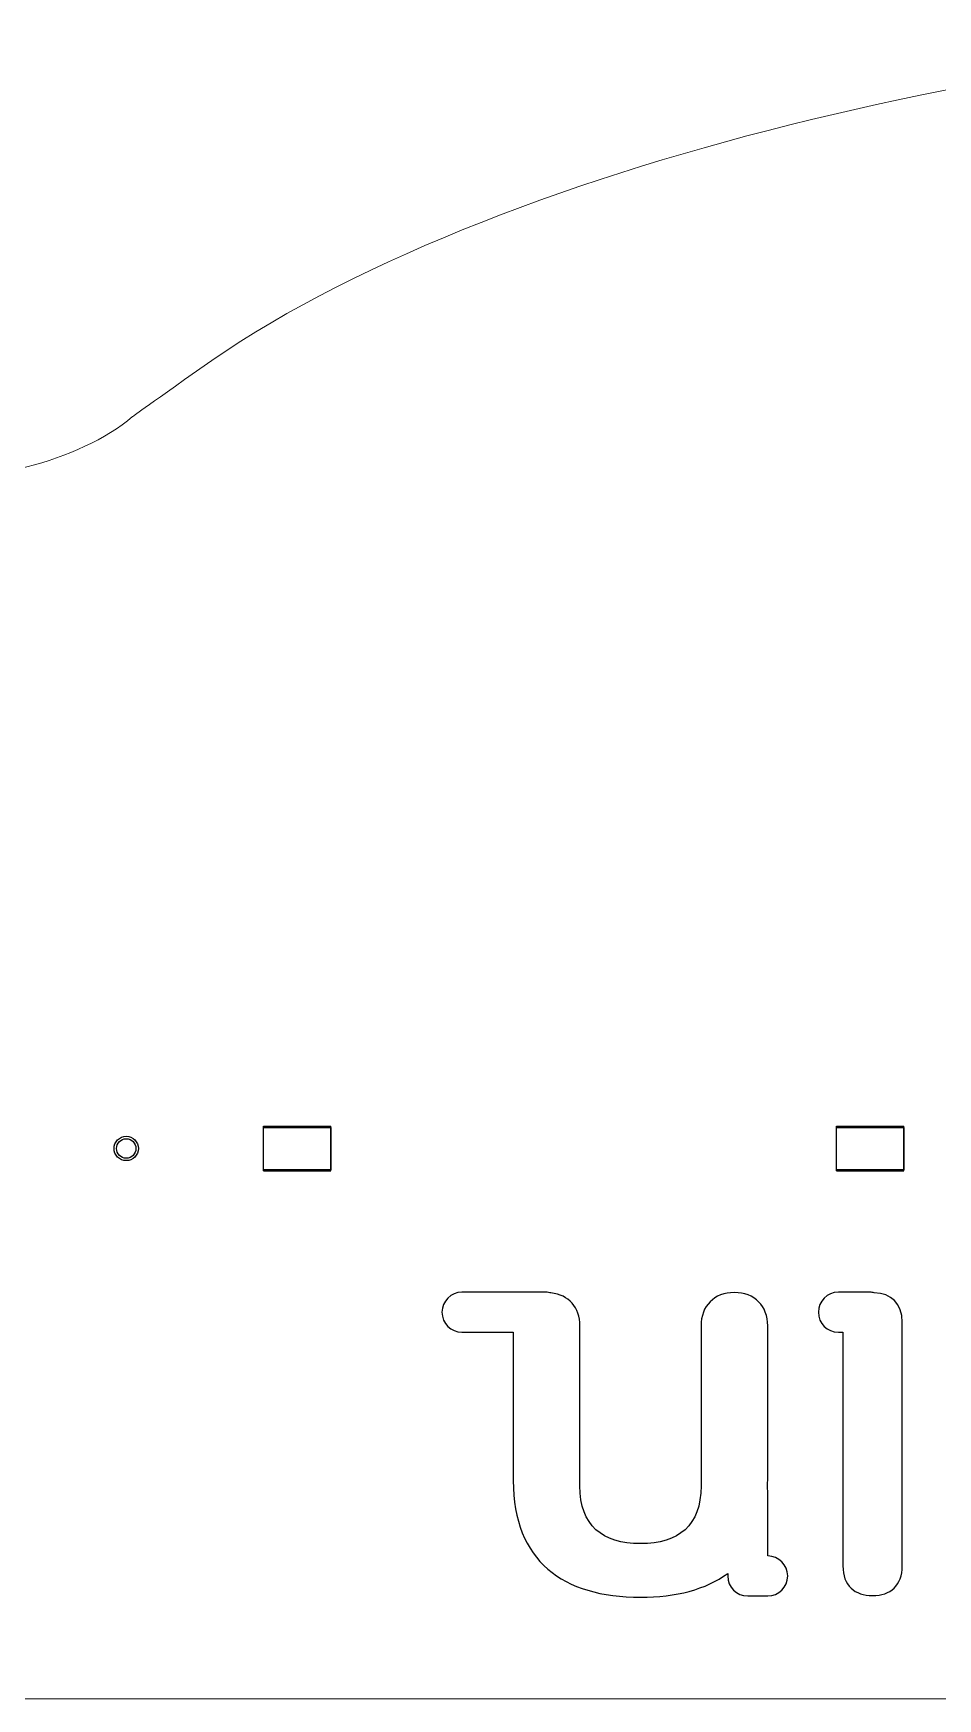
# Model space of a CAD drawing. Header units: millimetres. Extents: x 116 to 1400, y -150 to 993.
# Drawn here: x 356.3 to 462.1, y -142.1 to 52.8 of the extents above; entities that cross this region are included whole.
import ezdxf

# ---------------------------------------------------------------- set-up
doc = ezdxf.new("R2010")
doc.units = ezdxf.units.MM
for name, color, linetype in [('CHANGED_PARTS', 3, 'Continuous'), ('CUTS', 1, 'Continuous'), ('ORIGIONAL_PARTS_THAT_WERE_', 6, 'Continuous')]:
    doc.layers.add(name, color=color, linetype=linetype)
doc.layers.add('Front', color=1, linetype='Continuous', lineweight=0)

msp = doc.modelspace()

# ---------------------------------------------------------------- linework, layer by layer
at = {"layer": 'CHANGED_PARTS'}
for p, q in [((383.21, -80.32), (383.21, -75.12)), ((383.21, -75.12), (391.09, -75.12)), ((391.09, -80.32), (391.09, -75.12)), ((450.28, -80.32), (450.28, -75.12)), ((450.28, -75.12), (458.16, -75.12)), ((458.16, -80.32), (458.16, -75.12)), ((383.21, -80.32), (391.09, -80.32)), ((450.28, -80.32), (458.16, -80.32))]:
    msp.add_line(p, q, dxfattribs=at)
at = {"layer": 'CHANGED_PARTS', "color": 3}
for points in [[(365.72, -77.72), (365.72, -76.93), (366.36, -76.29), (367.15, -76.29)], [(367.15, -79.14), (366.36, -79.14), (365.72, -78.5), (365.72, -77.72)], [(367.15, -76.29), (367.93, -76.29), (368.57, -76.93), (368.57, -77.72)], [(368.57, -77.72), (368.57, -78.5), (367.93, -79.14), (367.15, -79.14)]]:
    msp.add_open_spline(points, degree=3, dxfattribs=at)
at = {"layer": 'CUTS', "color": 1}
for points in [[(416.27, -94.54), (406.44, -94.54)], [(454.21, -94.54), (450.49, -94.54)], [(406.44, -99.22), (412.45, -99.22), (412.45, -116.6)], [(420.25, -117.22), (420.25, -98.48)], [(434.42, -98.48), (434.42, -117.22)], [(442.22, -116.6), (442.22, -98.48)], [(450.49, -99.22), (451.02, -99.22), (451.02, -126.59)], [(457.97, -126.59), (457.97, -98.05)], [(442.22, -125.42), (442.22, -117.74)], [(437.54, -127.46), (437.54, -127.76)], [(439.88, -130.1), (442.22, -130.1)]]:
    msp.add_lwpolyline(points, dxfattribs=at)
for points in [[(406.44, -94.54), (405.15, -94.54), (404.1, -95.59), (404.1, -96.88)], [(416.86, -94.63), (416.67, -94.58), (416.48, -94.54), (416.27, -94.54)], [(420.25, -98.48), (420.25, -96.33), (418.94, -94.84), (416.86, -94.63)], [(438.32, -94.58), (435.94, -94.58), (434.42, -96.15), (434.42, -98.48)], [(442.22, -98.48), (442.22, -96.15), (440.7, -94.58), (438.32, -94.58)], [(450.49, -94.54), (449.2, -94.54), (448.15, -95.59), (448.15, -96.88)], [(454.7, -94.6), (454.55, -94.56), (454.38, -94.54), (454.21, -94.54)], [(457.97, -98.05), (457.97, -95.85), (456.68, -94.68), (454.7, -94.6)], [(404.1, -96.88), (404.1, -98.18), (405.15, -99.22), (406.44, -99.22)], [(448.15, -96.88), (448.15, -98.18), (449.2, -99.22), (450.49, -99.22)], [(412.45, -116.6), (412.45, -126.02), (418.25, -130.25), (427.34, -130.25)], [(442.19, -117.45), (442.2, -117.17), (442.22, -116.9), (442.22, -116.6)], [(427.34, -123.97), (422.87, -123.97), (420.25, -121.88), (420.25, -117.22)], [(434.42, -117.22), (434.42, -121.88), (431.81, -123.97), (427.34, -123.97)], [(442.22, -117.74), (442.22, -117.64), (442.2, -117.54), (442.19, -117.45)], [(444.56, -127.76), (444.56, -126.47), (443.52, -125.42), (442.22, -125.42)], [(451.02, -126.59), (451.02, -128.87), (452.4, -130.06), (454.5, -130.06)], [(454.5, -130.06), (456.59, -130.06), (457.97, -128.87), (457.97, -126.59)], [(427.34, -130.25), (431.52, -130.25), (434.99, -129.34), (437.54, -127.46)], [(437.54, -127.76), (437.54, -129.06), (438.58, -130.1), (439.88, -130.1)], [(442.22, -130.1), (443.52, -130.1), (444.56, -129.06), (444.56, -127.76)]]:
    msp.add_open_spline(points, degree=3, dxfattribs=at)
at = {"layer": 'Front', "color": 1}
msp.add_line((151.73, -142.13), (904.08, -142.13), dxfattribs=at)
msp.add_lwpolyline([(377.16, 14.55), (373.97, 12.31)], dxfattribs=at)
for points in [[(525.7, 52.84), (479.7, 52.84), (412.24, 38.68), (377.16, 14.55)], [(373.97, 12.31), (367.9, 7.97), (367.9, 7.97), (367.9, 7.97)], [(367.9, 7.97), (361.62, 2.71), (349.85, -0.27), (341.75, 1.35)]]:
    msp.add_open_spline(points, degree=3, dxfattribs=at)
at = {"layer": 'ORIGIONAL_PARTS_THAT_WERE_', "color": 6}
for points in [[(383.21, -75.24), (391.09, -75.24), (391.09, -80.2), (383.21, -80.2), (383.21, -75.24), (383.21, -75.24)], [(450.28, -75.24), (458.16, -75.24), (458.16, -80.2), (450.28, -80.2), (450.28, -75.24), (450.28, -75.24)]]:
    msp.add_lwpolyline(points, dxfattribs=at)
for points in [[(366.01, -77.72), (366.01, -77.09), (366.52, -76.58), (367.15, -76.58)], [(367.15, -78.86), (366.52, -78.86), (366.01, -78.35), (366.01, -77.72)], [(367.15, -76.58), (367.78, -76.58), (368.29, -77.09), (368.29, -77.72)], [(368.29, -77.72), (368.29, -78.35), (367.78, -78.86), (367.15, -78.86)]]:
    msp.add_open_spline(points, degree=3, dxfattribs=at)

doc.saveas('drawing.dxf')
